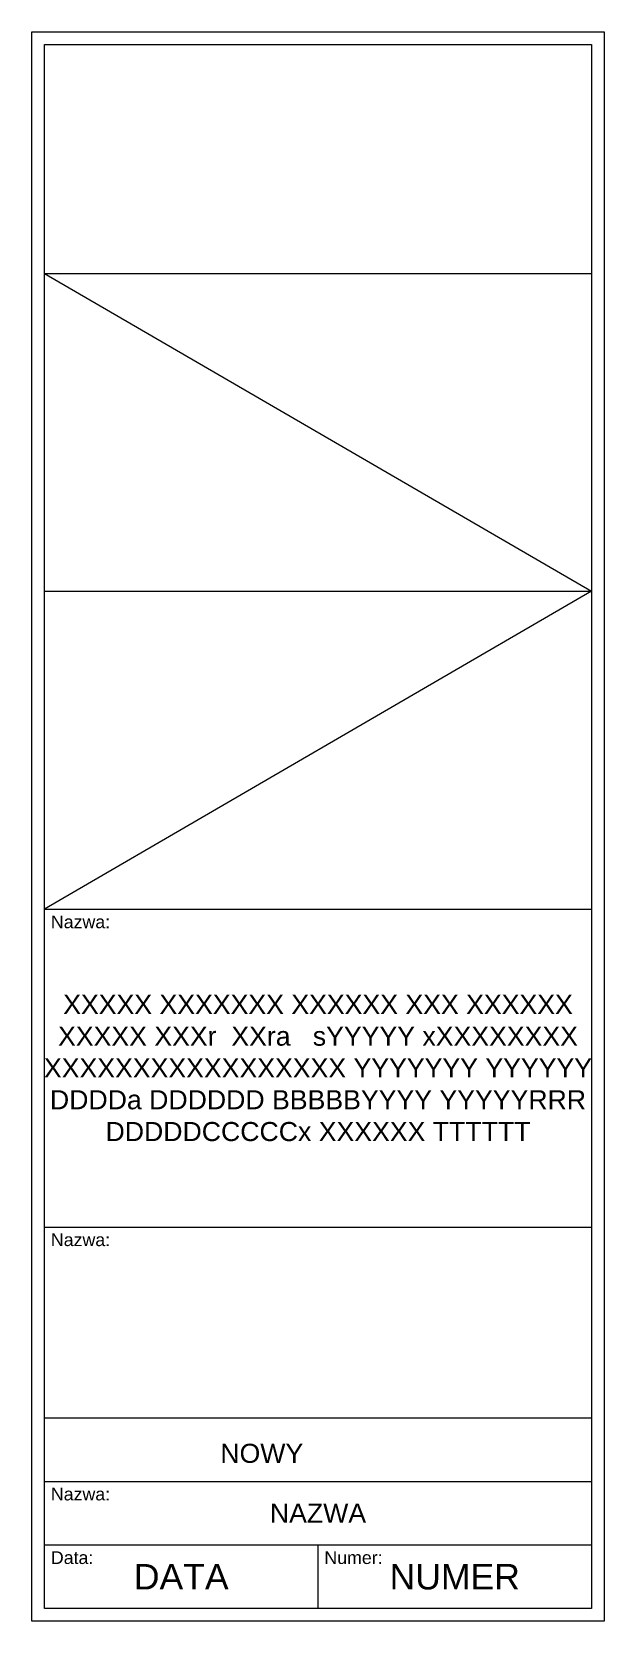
# Model space of a CAD drawing. Header units: millimetres. Extents: x -90 to 0, y 0 to 250.
import ezdxf
from ezdxf.enums import TextEntityAlignment as Align

# ---------------------------------------------------------------- set-up
doc = ezdxf.new("R2010")
doc.units = ezdxf.units.MM
doc.header["$LTSCALE"] = 10
doc.header["$MEASUREMENT"] = 0
doc.styles.add('CANEA_ramka', font='arial.ttf', dxfattribs={"height": 3})

msp = doc.modelspace()

# ---------------------------------------------------------------- linework, layer by layer
at = {"ltscale": 0.8}
for p, q in [((-88, 212), (-2, 212)), ((-88, 212), (-2, 162)), ((-88, 162), (-2, 162)), ((-2, 162), (-88, 112)), ((-88, 112), (-2, 112)), ((-88, 62), (-2, 62)), ((-88, 32), (-2, 32)), ((-88, 22), (-2, 22)), ((-88, 12), (-2, 12)), ((-45, 12), (-45, 2))]:
    msp.add_line(p, q, dxfattribs=at)
for points in [[(0, 0), (-90, 0), (-90, 250), (0, 250)], [(-2, 2), (-88, 2), (-88, 248), (-2, 248)]]:
    msp.add_lwpolyline(points, close=True, dxfattribs=at)

# ---------------------------------------------------------------- texts
at = {"ltscale": 0.8, "style": 'CANEA_ramka'}
for s, width, insert, char_height, attachment_point in [('Nazwa:', 42, (-87, 111), 2, 1), ('XXXXX XXXXXXX XXXXXX XXX XXXXXX XXXXX XXXr  XXra   sYYYYY xXXXXXXXX XXXXXXXXXXXXXXXXX YYYYYYY YYYYYY DDDDa DDDDDD BBBBBYYYY YYYYYRRR DDDDDCCCCCx XXXXXX TTTTTT', 86, (-45, 87), 3, 5), ('Nazwa:', 42, (-87, 61), 2, 1), ('Nazwa:', 42, (-87, 21), 2, 1), ('Data:', 42, (-87, 11), 2, 1), ('Numer:', 42, (-44, 11), 2, 1)]:
    msp.add_mtext_dynamic_manual_height_columns(s, width=width, gutter_width=15, heights=[0], dxfattribs=dict(at, insert=insert, char_height=char_height, attachment_point=attachment_point))
for tag, text, height, p in [('NOWY', 'AAABBBCCC', 3, (-53.84, 26.41)), ('NAZWA', 'xxxxxx yyyyyyyy zzzzz', 3, (-45, 17)), ('DATA', '#######', 4, (-66.5, 7)), ('NUMER', '00XX00', 4, (-23.5, 7))]:
    msp.add_attdef(tag, text=text, height=height, dxfattribs=at).set_placement(p, align=Align.MIDDLE_CENTER)

doc.saveas('drawing.dxf')
